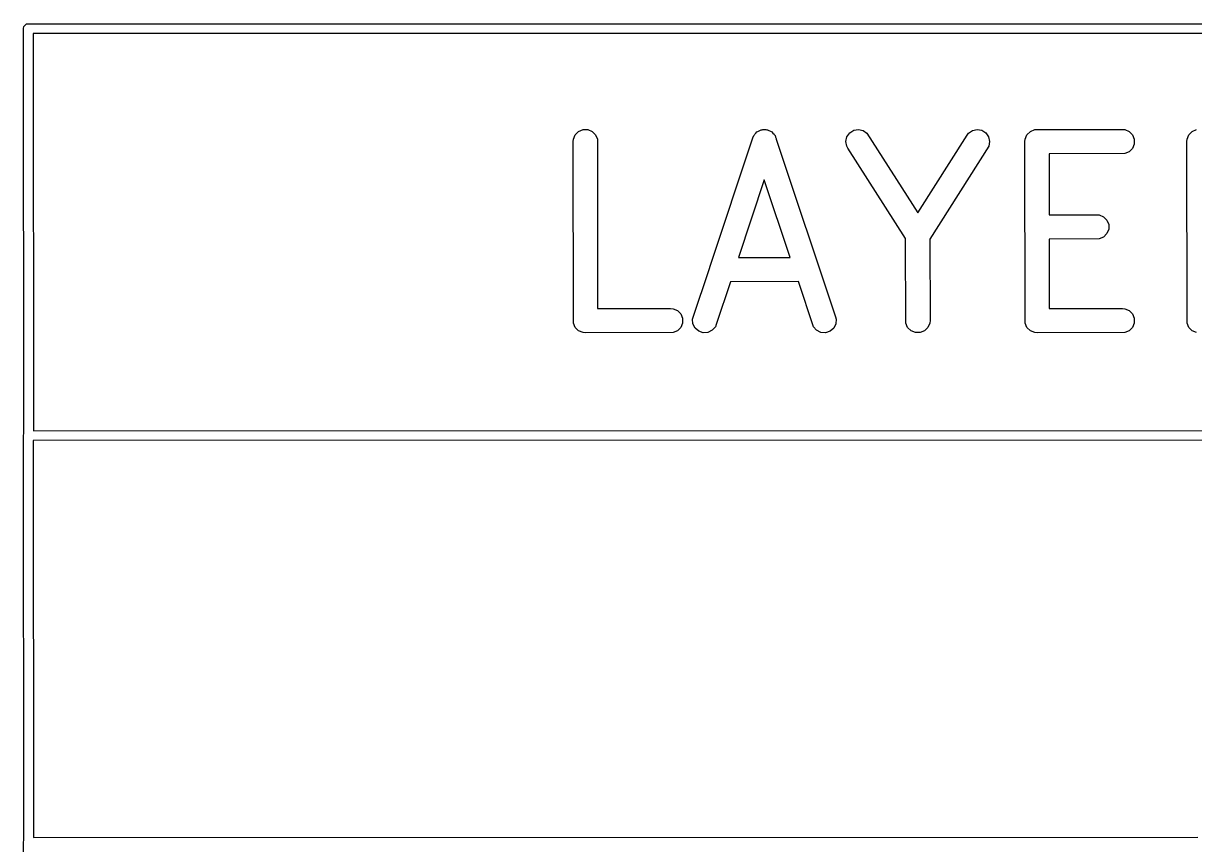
# Model space of a CAD drawing. Extents: x 138 to 258, y -115 to -93.
# Drawn here: x 164 to 178.62, y -103.13 to -92.88 of the extents above; entities that cross this region are included whole.
import ezdxf

# ---------------------------------------------------------------- set-up
doc = ezdxf.new("R2010")
doc.units = 0
doc.layers.add('BLACK', color=7, linetype='CONTINUOUS')

msp = doc.modelspace()

# ---------------------------------------------------------------- linework, layer by layer
at = {"layer": 'BLACK', "linetype": 'CONTINUOUS'}
for p, q in [((163.999934, -92.9143), (164.0343, -92.879934)), ((164.0343, -92.879934), (258.0386, -92.8751)), ((163.9951, -92.9386), (163.999934, -92.9143)), ((163.999888, -97.99453), (163.9951, -92.9386)), ((257.975155, -92.99727), (164.117349, -93.002096)), ((164.117349, -93.002096), (164.122044, -97.959918)), ((170.861916, -94.351004), (170.864844, -94.321272)), ((170.864844, -94.321272), (170.8876, -94.266335)), ((170.8876, -94.266335), (170.929647, -94.224288)), ((170.929647, -94.224288), (170.984584, -94.201532)), ((170.984584, -94.201532), (171.044048, -94.201532)), ((171.044048, -94.201532), (171.098985, -94.224288)), ((171.098985, -94.224288), (171.141032, -94.266335)), ((171.141032, -94.266335), (171.163788, -94.321272)), ((171.163788, -94.321272), (171.166522, -96.436245)), ((172.572589, -95.90641), (173.104937, -94.302811)), ((173.104937, -94.302811), (173.117116, -94.275531)), ((173.117116, -94.275531), (173.124251, -94.267303)), ((173.124251, -94.267303), (173.129121, -94.257565)), ((173.129121, -94.257565), (173.143555, -94.245046)), ((173.143555, -94.245046), (173.156077, -94.230609)), ((173.156077, -94.230609), (173.165817, -94.225738)), ((173.165817, -94.225738), (173.174043, -94.218605)), ((173.174043, -94.218605), (173.19217, -94.212562)), ((173.19217, -94.212562), (173.209263, -94.204016)), ((173.209263, -94.204016), (173.220122, -94.203244)), ((173.220122, -94.203244), (173.230455, -94.1998)), ((173.230455, -94.1998), (173.24952, -94.201155)), ((173.24952, -94.201155), (173.268577, -94.199801)), ((173.268577, -94.199801), (173.278905, -94.203243)), ((173.278905, -94.203243), (173.289769, -94.204016)), ((173.289769, -94.204016), (173.306863, -94.212563)), ((173.306863, -94.212563), (173.324989, -94.218605)), ((173.324989, -94.218605), (173.333213, -94.225738)), ((173.333213, -94.225738), (173.342955, -94.230609)), ((173.342955, -94.230609), (173.355477, -94.245047)), ((173.355477, -94.245047), (173.369911, -94.257566)), ((173.369911, -94.257566), (173.37478, -94.267304)), ((173.37478, -94.267304), (173.381915, -94.275531)), ((173.381915, -94.275531), (173.388032, -94.293807)), ((173.388032, -94.293807), (173.396504, -94.310751)), ((173.396504, -94.310751), (173.397259, -94.321375)), ((173.397259, -94.321375), (174.139162, -96.538011)), ((174.267974, -94.347603), (174.280873, -94.289555)), ((174.280873, -94.289555), (174.315004, -94.240863)), ((174.315004, -94.240863), (174.365172, -94.208938)), ((174.365172, -94.208938), (174.423737, -94.198642)), ((174.423737, -94.198642), (174.481785, -94.211541)), ((174.481785, -94.211541), (174.530477, -94.245672)), ((174.530477, -94.245672), (175.166519, -95.240626)), ((175.166519, -95.240626), (175.781895, -94.269184)), ((175.781895, -94.269184), (175.800328, -94.245672)), ((175.800328, -94.245672), (175.84902, -94.211541)), ((175.84902, -94.211541), (175.907068, -94.198642)), ((175.907068, -94.198642), (175.965633, -94.208938)), ((175.965633, -94.208938), (176.015801, -94.240863)), ((176.015801, -94.240863), (176.049932, -94.289555)), ((176.049932, -94.289555), (176.062831, -94.347603)), ((176.503136, -94.351004), (176.506064, -94.321272)), ((176.506064, -94.321272), (176.52882, -94.266335)), ((176.52882, -94.266335), (176.570867, -94.224288)), ((176.570867, -94.224288), (176.625804, -94.201532)), ((176.625804, -94.201532), (177.719917, -94.198604)), ((177.719917, -94.198604), (177.749649, -94.201532)), ((177.749649, -94.201532), (177.804586, -94.224288)), ((177.804586, -94.224288), (177.846633, -94.266335)), ((177.846633, -94.266335), (177.869389, -94.321272)), ((177.869389, -94.321272), (177.869389, -94.380736)), ((178.52546, -94.351004), (178.528388, -94.321272)), ((178.528388, -94.321272), (178.551144, -94.266335)), ((178.551144, -94.266335), (178.593191, -94.224288)), ((178.593191, -94.224288), (178.648128, -94.201532)), ((170.864844, -96.615936), (170.861916, -94.351004)), ((174.27827, -94.406168), (174.267974, -94.347603)), ((174.291762, -94.432824), (174.27827, -94.406168)), ((175.013107, -95.561214), (174.291762, -94.432824)), ((176.052535, -94.406168), (175.315083, -95.570322)), ((176.062831, -94.347603), (176.052535, -94.406168)), ((176.506064, -96.615936), (176.503136, -94.351004)), ((177.804586, -94.47772), (177.749649, -94.500476)), ((177.846633, -94.435673), (177.804586, -94.47772)), ((177.869389, -94.380736), (177.846633, -94.435673)), ((178.528388, -96.615936), (178.52546, -94.351004)), ((177.749649, -94.500476), (176.805242, -94.503003)), ((176.805242, -94.503003), (176.806228, -95.265231)), ((173.248578, -94.828364), (172.926866, -95.797462)), ((173.572355, -95.795735), (173.248578, -94.828364)), ((176.806228, -95.265231), (177.400603, -95.262985)), ((177.400603, -95.262985), (177.430335, -95.265913)), ((177.430335, -95.265913), (177.485272, -95.288669)), ((177.485272, -95.288669), (177.527319, -95.330716)), ((177.527319, -95.330716), (177.550075, -95.385653)), ((177.527319, -95.500054), (177.485272, -95.542101)), ((177.550075, -95.445117), (177.527319, -95.500054)), ((177.550075, -95.385653), (177.550075, -95.445117)), ((175.01593, -96.615936), (175.013107, -95.561214)), ((175.315083, -95.570322), (175.317802, -96.586204)), ((177.430335, -95.564857), (176.806618, -95.567214)), ((176.806618, -95.567214), (176.807742, -96.436245)), ((177.485272, -95.542101), (177.430335, -95.564857)), ((172.926866, -95.797462), (173.572355, -95.795735)), ((172.353246, -96.567143), (172.567854, -95.920675)), ((172.567854, -95.917843), (172.572589, -95.90641)), ((172.567854, -95.920675), (172.567854, -95.917843)), ((173.673327, -96.097416), (172.826538, -96.099682)), ((173.862184, -96.661678), (173.673327, -96.097416)), ((172.826538, -96.099682), (172.649029, -96.634397)), ((171.166522, -96.436245), (172.078697, -96.433804)), ((172.078697, -96.433804), (172.108429, -96.436732)), ((172.108429, -96.436732), (172.163366, -96.459488)), ((172.163366, -96.459488), (172.205413, -96.501535)), ((172.205413, -96.501535), (172.228169, -96.556472)), ((174.139162, -96.538011), (174.145787, -96.567143)), ((176.807742, -96.436245), (177.719917, -96.433804)), ((177.719917, -96.433804), (177.749649, -96.436732)), ((177.749649, -96.436732), (177.804586, -96.459488)), ((177.804586, -96.459488), (177.846633, -96.501535)), ((177.846633, -96.501535), (177.869389, -96.556472)), ((170.8876, -96.670873), (170.864844, -96.615936)), ((170.929647, -96.71292), (170.8876, -96.670873)), ((172.205413, -96.670873), (172.163366, -96.71292)), ((172.228169, -96.615936), (172.205413, -96.670873)), ((172.228169, -96.556472), (172.228169, -96.615936)), ((172.357462, -96.626457), (172.353246, -96.567143)), ((172.384055, -96.679643), (172.357462, -96.626457)), ((172.428977, -96.718604), (172.384055, -96.679643)), ((172.63685, -96.661677), (172.597889, -96.706599)), ((172.649029, -96.634397), (172.63685, -96.661677)), ((173.901144, -96.706599), (173.862184, -96.661678)), ((174.114978, -96.679643), (174.070057, -96.718604)), ((174.141571, -96.626457), (174.114978, -96.679643)), ((174.145787, -96.567143), (174.141571, -96.626457)), ((175.038686, -96.670873), (175.01593, -96.615936)), ((175.080733, -96.71292), (175.038686, -96.670873)), ((175.292118, -96.670873), (175.250071, -96.71292)), ((175.314874, -96.615936), (175.292118, -96.670873)), ((175.317802, -96.586204), (175.314874, -96.615936)), ((176.52882, -96.670873), (176.506064, -96.615936)), ((176.570867, -96.71292), (176.52882, -96.670873)), ((177.846633, -96.670873), (177.804586, -96.71292)), ((177.869389, -96.615936), (177.846633, -96.670873)), ((177.869389, -96.556472), (177.869389, -96.615936)), ((178.551144, -96.670873), (178.528388, -96.615936)), ((178.593191, -96.71292), (178.551144, -96.670873)), ((170.984584, -96.735676), (170.929647, -96.71292)), ((171.014316, -96.738604), (170.984584, -96.735676)), ((172.108429, -96.735676), (171.014316, -96.738604)), ((172.163366, -96.71292), (172.108429, -96.735676)), ((172.485389, -96.737408), (172.428977, -96.718604)), ((172.544703, -96.733192), (172.485389, -96.737408)), ((172.597889, -96.706599), (172.544703, -96.733192)), ((173.95433, -96.733192), (173.901144, -96.706599)), ((174.013644, -96.737408), (173.95433, -96.733192)), ((174.070057, -96.718604), (174.013644, -96.737408)), ((175.13567, -96.735676), (175.080733, -96.71292)), ((175.195134, -96.735676), (175.13567, -96.735676)), ((175.250071, -96.71292), (175.195134, -96.735676)), ((176.625804, -96.735676), (176.570867, -96.71292)), ((176.655536, -96.738604), (176.625804, -96.735676)), ((177.749649, -96.735676), (176.655536, -96.738604)), ((177.804586, -96.71292), (177.749649, -96.735676)), ((178.648128, -96.735676), (178.593191, -96.71292)), ((163.9951, -98.0186), (163.999888, -97.99453)), ((164.122044, -97.959918), (191.9986, -97.9551)), ((163.999888, -103.07453), (163.9951, -98.0186)), ((191.935117, -98.077281), (164.117349, -98.082089)), ((164.117349, -98.082089), (164.122044, -103.039905)), ((163.9951, -103.0986), (163.999888, -103.07453)), ((163.999873, -106.884606), (163.9951, -103.0986)), ((164.122044, -103.039905), (178.6636, -103.0351))]:
    msp.add_line(p, q, dxfattribs=at)

doc.saveas('drawing.dxf')
